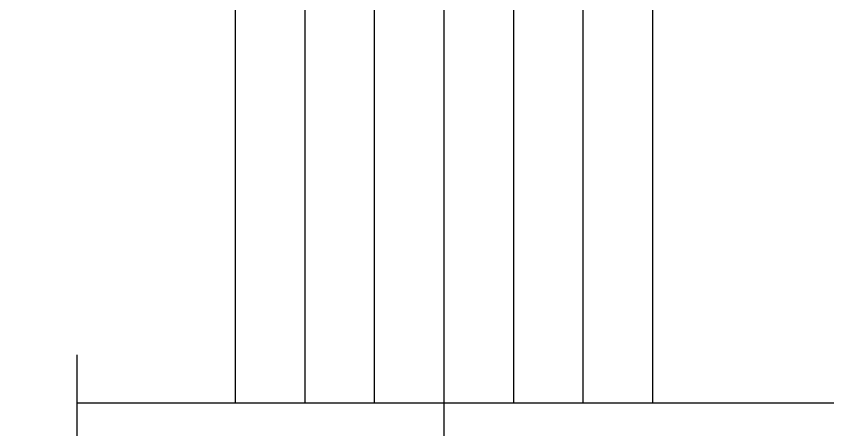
# Model space of a CAD drawing. Header units: inches. Extents: x -1316 to 22433, y -200 to 8737.
# Drawn here: x 144.96 to 162.47, y 777.35 to 786.27 of the extents above; entities that cross this region are included whole.
import ezdxf

# ---------------------------------------------------------------- set-up
doc = ezdxf.new("R2010")
doc.units = ezdxf.units.IN
doc.header["$LTSCALE"] = 10
doc.header["$MEASUREMENT"] = 0
doc.layers.get('0').update_dxf_attribs({"linetype": 'CONTINUOUS'})
for name, color, linetype in [('S-HATCH', 5, 'CONTINUOUS'), ('S-ROOF', 2, 'CONTINUOUS'), ('S-WALL', 6, 'CONTINUOUS')]:
    doc.layers.add(name, color=color, linetype=linetype)

# ---------------------------------------------------------------- blocks, each defined once
blk = doc.blocks.new('*U367')
blk.add_lwpolyline([(-17.437, 0), (-6.708, 0, 0.414214), (-5.708, 1), (-5.708, 4.244, -0.707458), (-3.93, 4.872), (3.93, -4.872, 0.707458), (5.708, -4.244), (5.708, -1, -0.414214), (6.708, 0), (19.341, 0)], format="xyb")
blk = doc.blocks.new('*U663')
at = {"layer": 'S-WALL'}
for p, q in [((-126.67192, 110.78519), (-126.67192, 15.78519)), ((-126.67192, 110.78519), (-126.67192, 17.28519)), ((-128.17192, 109.28519), (-128.17192, 17.28519)), ((-125.17192, 109.28519), (-125.17192, 17.28519)), ((-131.17192, 100.03519), (-131.17192, 17.28519)), ((-129.67192, 100.03519), (-129.67192, 17.28519)), ((-123.67192, 100.03519), (-123.67192, 17.28519)), ((-122.17192, 100.03519), (-122.17192, 17.28519)), ((-134.58867, 17.28519), (-21.19267, 17.28519))]:
    blk.add_line(p, q, dxfattribs=at)
at = {"layer": 'S-HATCH', "xscale": 0.25, "yscale": 0.25, "zscale": 0.25, "rotation": 270}
blk.add_blockref('*U367', (-134.58867, 13.95811), dxfattribs=at)

msp = doc.modelspace()

# ---------------------------------------------------------------- block references
at = {"layer": 'S-ROOF'}
msp.add_blockref('*U663', (280.85632, 760.64967), dxfattribs=at)

doc.saveas('drawing.dxf')
